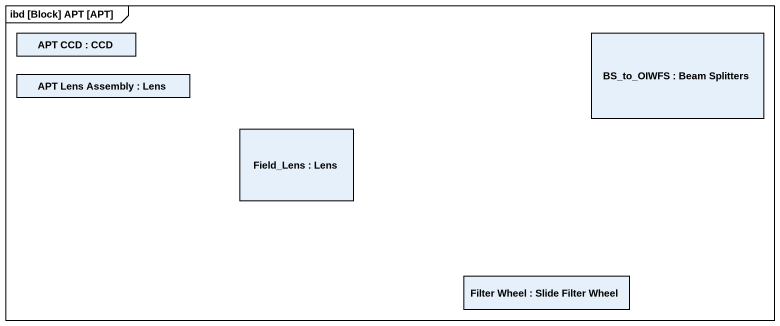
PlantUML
@startuml
mainframe ibd [Block] APT [APT]
rectangle "APT CCD : CCD" as APT_CCD
rectangle "BS_to_OIWFS : Beam Splitters" as BS_to_OIWFS
rectangle "APT Lens Assembly : Lens" as APT_Lens_Assembly
rectangle "Field_Lens : Lens" as Field_Lens
rectangle "Filter Wheel : Slide Filter Wheel" as Filter_Wheel
@enduml
